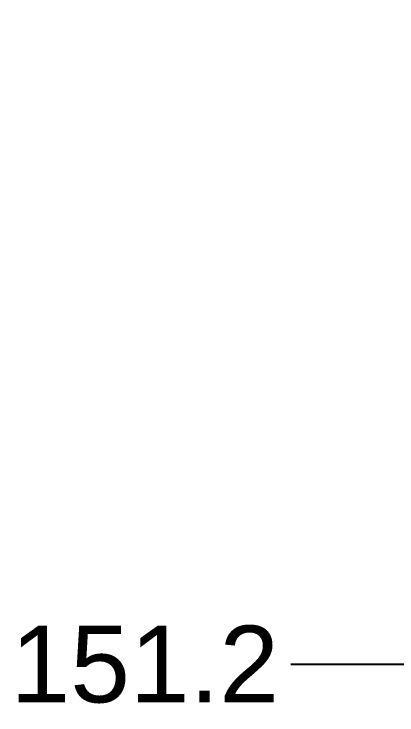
# Model space of a CAD drawing. Header units: millimetres. Extents: x 19741 to 22117, y -10160 to -6800.
# Drawn here: x 21474.3 to 21549.2, y -8916.3 to -8779.4 of the extents above; entities that cross this region are included whole.
import ezdxf

# ---------------------------------------------------------------- set-up
doc = ezdxf.new("R2010")
doc.units = ezdxf.units.MM
doc.styles.add('ARIAL', font='arial.ttf')
doc.dimstyles.get("Standard").update_dxf_attribs({"dimtxt": 15, "dimasz": 15, "dimexe": 0.18, "dimexo": 0.0625, "dimgap": 4, "dimtad": 0, "dimdec": 1, "dimdsep": 46, "dimtxsty": 'ARIAL', "dimcen": 0, "dimclrd": 5, "dimclre": 5, "dimclrt": 5, "dimadec": 0, "dimazin": 0, "dimtfac": 1, "dimtdec": 1, "dimtofl": 0, "dimtmove": 0, "dimatfit": 3, "dimfxl": 1, "dimtolj": 1, "dimtzin": 0, "dimarcsym": 0})

# ---------------------------------------------------------------- blocks, each defined once
blk = doc.blocks.new('*D125')
at = {"color": 5, "lineweight": -2, "transparency": 16777216}
for p, q in [((21702.25, -8779.48), (21702.25, -8906.67)), ((21551.09, -8797.17), (21551.09, -8906.67)), ((21551.09, -8906.49), (21528.43, -8906.49)), ((21687.25, -8906.49), (21566.09, -8906.49))]:
    blk.add_line(p, q, dxfattribs=at)
at = {"color": 5, "transparency": 16777216}
for points in [[(21566.09, -8903.99), (21566.09, -8908.99), (21551.09, -8906.49)], [(21687.25, -8903.99), (21687.25, -8908.99), (21702.25, -8906.49)]]:
    blk.add_solid(points, dxfattribs=at)
at = {"layer": 'Defpoints', "color": 0, "transparency": 16777216}
for p in [(21702.25, -8779.41), (21551.09, -8797.1), (21702.25, -8906.49)]:
    blk.add_point(p, dxfattribs=at)
at = {"color": 5, "transparency": 16777216, "insert": (21499.91, -8906.49), "char_height": 15, "attachment_point": 5, "style": 'ARIAL'}
blk.add_mtext('\\A1;151.2', dxfattribs=at)

msp = doc.modelspace()

# ---------------------------------------------------------------- dimensions: what is measured, and where the dimension line sits
dim = msp.add_linear_dim(base=(21702.25, -8906.49), p1=(21551.09, -8797.1), p2=(21702.25, -8779.41), text='151.2', dimstyle='Standard', override={"dimpost": '(<>)', "dimtfillclr": 7})
dim.commit()
dim.dimension.update_dxf_attribs({"geometry": '*D125', "text_midpoint": (21499.91, -8906.49), "dimtype": 160})

doc.saveas('drawing.dxf')
